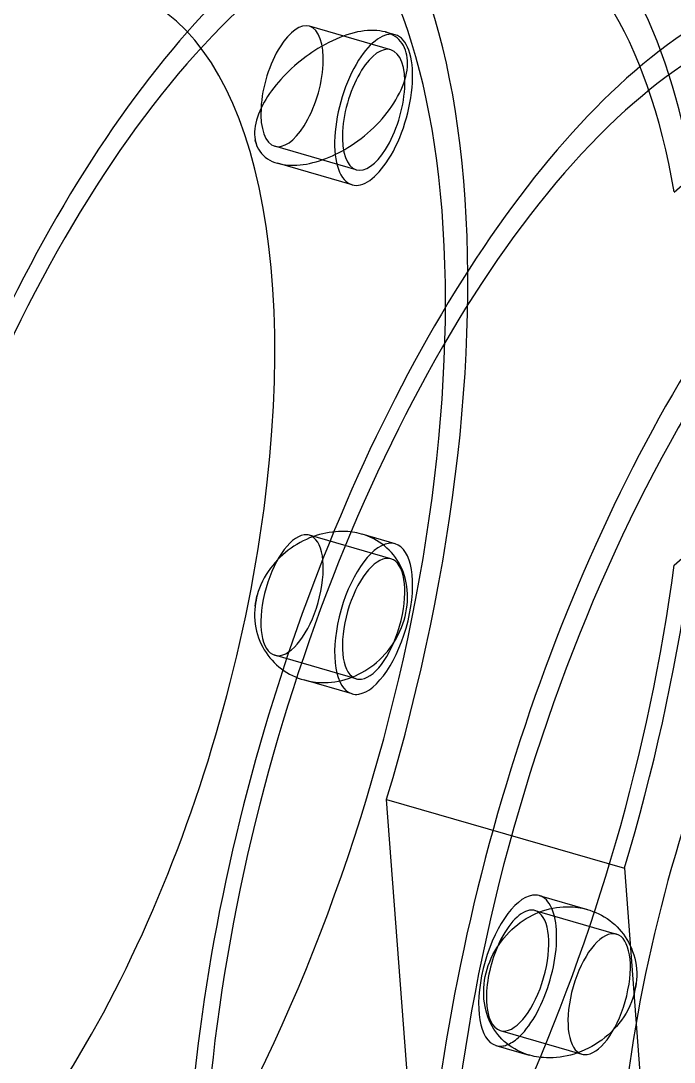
# Model space of a CAD drawing. Header units: millimetres. Extents: x -48 to 306, y -72 to 443.
# Drawn here: x 74.6 to 158.4, y 198.2 to 331.6 of the extents above; entities that cross this region are included whole.
import ezdxf

# ---------------------------------------------------------------- set-up
doc = ezdxf.new("R2010")
doc.units = ezdxf.units.MM
doc.layers.add('MAIN-1', color=7, linetype='Continuous')
doc.layers.add('MAIN-2', color=7, linetype='Continuous')

msp = doc.modelspace()

# ---------------------------------------------------------------- linework, layer by layer
at = {"layer": 'MAIN-1'}
for p, q in [((141.08, 217.38), (141.51, 217.54)), ((141.51, 217.54), (141.95, 217.68)), ((141.95, 217.68), (142.38, 217.79)), ((142.38, 217.79), (142.83, 217.89)), ((142.83, 217.89), (143.27, 217.97)), ((143.27, 217.97), (143.71, 218.02)), ((143.71, 218.02), (144.15, 218.06)), ((144.15, 218.06), (144.58, 218.07)), ((144.58, 218.07), (145.01, 218.07)), ((145.01, 218.07), (145.43, 218.04)), ((145.43, 218.04), (145.74, 218.02)), ((145.74, 218.02), (146.03, 217.98)), ((146.03, 217.98), (146.33, 217.93)), ((146.33, 217.93), (146.62, 217.88)), ((146.62, 217.88), (146.91, 217.81)), ((146.91, 217.81), (147.2, 217.73)), ((147.2, 217.73), (147.58, 217.62)), ((147.58, 217.62), (147.96, 217.48)), ((138.65, 216.05), (139.03, 216.32)), ((139.03, 216.32), (139.42, 216.56)), ((139.42, 216.56), (139.82, 216.79)), ((139.82, 216.79), (140.23, 217.01)), ((140.23, 217.01), (140.65, 217.2)), ((140.65, 217.2), (141.08, 217.38)), ((141.13, 217.4), (150.98, 214.56)), ((147.96, 217.48), (148.33, 217.33)), ((148.33, 217.33), (148.7, 217.16)), ((148.7, 217.16), (149.07, 216.97)), ((149.07, 216.97), (149.42, 216.77)), ((149.42, 216.77), (149.77, 216.55)), ((149.77, 216.55), (150.11, 216.31)), ((150.11, 216.31), (150.43, 216.05)), ((137.21, 214.8), (137.56, 215.15)), ((137.56, 215.15), (137.92, 215.47)), ((137.92, 215.47), (138.28, 215.77)), ((138.28, 215.77), (138.65, 216.05)), ((150.43, 216.05), (150.75, 215.78)), ((150.75, 215.78), (151.05, 215.49)), ((151.05, 215.49), (151.33, 215.19)), ((151.33, 215.19), (151.6, 214.88)), ((151.6, 214.88), (151.86, 214.56)), ((135.93, 213.25), (136.23, 213.66)), ((136.23, 213.66), (136.54, 214.06)), ((136.54, 214.06), (136.87, 214.44)), ((136.87, 214.44), (137.21, 214.8)), ((151.86, 214.56), (152.09, 214.23)), ((152.09, 214.23), (152.31, 213.89)), ((152.31, 213.89), (152.52, 213.53)), ((152.52, 213.53), (152.71, 213.15)), ((135.15, 211.93), (135.39, 212.38)), ((135.39, 212.38), (135.65, 212.82)), ((135.65, 212.82), (135.93, 213.25)), ((152.71, 213.15), (152.89, 212.75)), ((152.89, 212.75), (153.05, 212.34)), ((153.05, 212.34), (153.19, 211.92)), ((134.55, 210.53), (134.73, 211.01)), ((134.73, 211.01), (134.93, 211.47)), ((134.93, 211.47), (135.15, 211.93)), ((153.19, 211.92), (153.31, 211.48)), ((153.31, 211.48), (153.41, 211.04)), ((153.41, 211.04), (153.49, 210.58)), ((134.16, 209.11), (134.27, 209.58)), ((134.27, 209.58), (134.4, 210.06)), ((134.4, 210.06), (134.55, 210.53)), ((153.49, 210.58), (153.54, 210.12)), ((153.54, 210.12), (153.57, 209.65)), ((153.57, 209.65), (153.57, 209.19)), ((134.01, 208.16), (134.08, 208.64)), ((134.08, 208.64), (134.16, 209.11)), ((153.55, 208.72), (153.51, 208.26)), ((153.57, 209.19), (153.55, 208.72)), ((133.96, 207.19), (133.98, 207.67)), ((133.97, 206.71), (133.96, 207.19)), ((133.98, 207.67), (134.01, 208.16)), ((153.23, 206.86), (153.08, 206.37)), ((133.99, 206.23), (133.97, 206.71)), ((134.05, 205.76), (133.99, 206.23)), ((134.13, 205.29), (134.05, 205.76)), ((152.9, 205.87), (152.69, 205.39)), ((153.08, 206.37), (152.9, 205.87)), ((134.23, 204.84), (134.13, 205.29)), ((134.35, 204.39), (134.23, 204.84)), ((134.5, 203.96), (134.35, 204.39)), ((152.2, 204.43), (151.92, 203.98)), ((152.46, 204.9), (152.2, 204.43)), ((152.69, 205.39), (152.46, 204.9)), ((134.66, 203.55), (134.5, 203.96)), ((134.85, 203.14), (134.66, 203.55)), ((135.05, 202.76), (134.85, 203.14)), ((151.3, 203.11), (150.96, 202.71)), ((151.62, 203.54), (151.3, 203.11)), ((151.92, 203.98), (151.62, 203.54)), ((135.27, 202.39), (135.05, 202.76)), ((135.51, 202.04), (135.27, 202.39)), ((135.75, 201.71), (135.51, 202.04)), ((136.02, 201.4), (135.75, 201.71)), ((136.09, 202.2), (146.54, 199.19)), ((150.96, 202.71), (150.61, 202.32)), ((136.3, 201.1), (136.02, 201.4)), ((136.59, 200.82), (136.3, 201.1)), ((136.91, 200.55), (136.59, 200.82)), ((137.24, 200.3), (136.91, 200.55)), ((137.58, 200.06), (137.24, 200.3)), ((137.93, 199.84), (137.58, 200.06)), ((138.3, 199.64), (137.93, 199.84)), ((138.68, 199.46), (138.3, 199.64)), ((139.07, 199.3), (138.68, 199.46)), ((139.47, 199.15), (139.07, 199.3)), ((139.87, 199.03), (139.47, 199.15)), ((140.16, 198.96), (139.87, 199.03)), ((140.44, 198.89), (140.16, 198.96)), ((140.73, 198.84), (140.44, 198.89)), ((144.19, 198.86), (143.75, 198.79)), ((144.64, 198.95), (144.19, 198.86)), ((145.1, 199.06), (144.64, 198.95)), ((145.55, 199.19), (145.1, 199.06)), ((146, 199.34), (145.55, 199.19)), ((141.02, 198.79), (140.73, 198.84)), ((141.31, 198.76), (141.02, 198.79)), ((141.61, 198.73), (141.31, 198.76)), ((142.03, 198.7), (141.61, 198.73)), ((142.45, 198.7), (142.03, 198.7)), ((142.88, 198.71), (142.45, 198.7)), ((143.31, 198.74), (142.88, 198.71)), ((143.75, 198.79), (143.31, 198.74))]:
    msp.add_line(p, q, dxfattribs=at)
for centre, major_axis, start_param, end_param in [((104.88, 239.42), (31.92, 110.58), 0.588003, 2.769994), ((153.28, 225.45), (-31.92, -110.58), -3.14159, -2.55359), ((104.88, 239.42), (30.64, 106.16), 0.588003, 3.141593), ((153.28, 225.45), (-31.92, -110.58), -2.55359, -0.371599), ((183.76, 216.64), (-31.92, -110.58), -2.55359, -0.371599), ((183.76, 216.64), (30.33, 105.05), 0.588003, 3.439114), ((194.7, 213.49), (24.26, 84.04), 0.588003, 3.141593), ((138.31, 209.89), (2.77, 9.61), -0.643503, -0.479414), ((148.76, 206.87), (2.22, 7.69), 0.195304, 3.141599), ((148.76, 206.87), (2.22, 7.69), -2.946289, 0.000007), ((148.76, 206.87), (2.22, 7.69), 0.000007, 0.195304), ((138.31, 209.89), (2.22, 7.69), 1.290939, 3.141599), ((194.22, 213.63), (-24.53, -84.96), -1.383674, -1.367311), ((138.31, 209.89), (2.77, 9.61), -2.804124, -2.49809), ((148.76, 206.87), (2.22, 7.69), -3.141586, -2.946289)]:
    msp.add_ellipse(centre, major_axis=major_axis, ratio=0.433013, start_param=start_param, end_param=end_param, dxfattribs=at)
at = {"layer": 'MAIN-2'}
for p, q in [((122.07, 327.88), (111.62, 330.9)), ((115.96, 329.64), (115.5, 329.46)), ((116.43, 329.8), (115.96, 329.64)), ((116.89, 329.94), (116.43, 329.8)), ((117.34, 330.06), (116.89, 329.94)), ((117.79, 330.17), (117.34, 330.06)), ((118.23, 330.25), (117.79, 330.17)), ((118.66, 330.31), (118.23, 330.25)), ((119.08, 330.36), (118.66, 330.31)), ((119.48, 330.38), (119.08, 330.36)), ((119.87, 330.38), (119.48, 330.38)), ((120.26, 330.36), (119.87, 330.38)), ((120.64, 330.32), (120.26, 330.36)), ((121.01, 330.25), (120.64, 330.32)), ((121.37, 330.17), (121.01, 330.25)), ((121.7, 330.06), (121.37, 330.17)), ((122.63, 329.81), (121.39, 330.16)), ((122.02, 329.93), (121.7, 330.06)), ((122.32, 329.78), (122.02, 329.93)), ((122.6, 329.6), (122.32, 329.78)), ((113.17, 328.31), (112.72, 328.05)), ((113.63, 328.57), (113.17, 328.31)), ((114.09, 328.81), (113.63, 328.57)), ((114.56, 329.04), (114.09, 328.81)), ((115.03, 329.26), (114.56, 329.04)), ((115.5, 329.46), (115.03, 329.26)), ((122.85, 329.41), (122.6, 329.6)), ((123.09, 329.19), (122.85, 329.41)), ((123.31, 328.95), (123.09, 329.19)), ((123.5, 328.7), (123.31, 328.95)), ((123.67, 328.43), (123.5, 328.7)), ((123.82, 328.14), (123.67, 328.43)), ((111.2, 327.02), (110.82, 326.74)), ((111.57, 327.29), (111.2, 327.02)), ((111.95, 327.55), (111.57, 327.29)), ((112.33, 327.8), (111.95, 327.55)), ((112.72, 328.05), (112.33, 327.8)), ((123.94, 327.84), (123.82, 328.14)), ((124.04, 327.52), (123.94, 327.84)), ((124.12, 327.19), (124.04, 327.52)), ((124.17, 326.84), (124.12, 327.19)), ((109.7, 325.82), (109.34, 325.49)), ((110.07, 326.13), (109.7, 325.82)), ((110.45, 326.44), (110.07, 326.13)), ((110.82, 326.74), (110.45, 326.44)), ((124.13, 325.29), (124.18, 325.7)), ((124.19, 326.47), (124.17, 326.84)), ((124.18, 325.7), (124.2, 326.09)), ((124.2, 326.09), (124.19, 326.47)), ((108.29, 324.46), (107.96, 324.1)), ((108.63, 324.81), (108.29, 324.46)), ((108.98, 325.15), (108.63, 324.81)), ((109.34, 325.49), (108.98, 325.15)), ((123.85, 324.03), (123.97, 324.46)), ((123.97, 324.46), (124.06, 324.88)), ((124.06, 324.88), (124.13, 325.29)), ((107.04, 323.01), (106.76, 322.64)), ((107.34, 323.38), (107.04, 323.01)), ((107.64, 323.74), (107.34, 323.38)), ((107.96, 324.1), (107.64, 323.74)), ((123.36, 322.74), (123.54, 323.17)), ((123.54, 323.17), (123.71, 323.6)), ((123.71, 323.6), (123.85, 324.03)), ((106.25, 321.9), (106.02, 321.53)), ((106.5, 322.27), (106.25, 321.9)), ((106.76, 322.64), (106.5, 322.27)), ((122.7, 321.47), (122.93, 321.89)), ((122.93, 321.89), (123.15, 322.31)), ((123.15, 322.31), (123.36, 322.74)), ((105.42, 320.41), (105.25, 320.03)), ((105.61, 320.79), (105.42, 320.41)), ((105.81, 321.17), (105.61, 320.79)), ((106.02, 321.53), (105.81, 321.17)), ((121.9, 320.25), (122.18, 320.66)), ((122.18, 320.66), (122.45, 321.06)), ((122.45, 321.06), (122.7, 321.47)), ((104.95, 319.26), (104.83, 318.87)), ((105.09, 319.64), (104.95, 319.26)), ((105.25, 320.03), (105.09, 319.64)), ((120.59, 318.67), (120.94, 319.06)), ((120.94, 319.06), (121.28, 319.46)), ((121.28, 319.46), (121.59, 319.85)), ((121.59, 319.85), (121.9, 320.25)), ((104.62, 317.75), (104.59, 317.39)), ((104.67, 318.12), (104.62, 317.75)), ((104.74, 318.49), (104.67, 318.12)), ((104.83, 318.87), (104.74, 318.49)), ((119.47, 317.55), (119.86, 317.92)), ((119.86, 317.92), (120.23, 318.29)), ((120.23, 318.29), (120.59, 318.67)), ((104.59, 317.39), (104.59, 317.04)), ((104.59, 317.04), (104.61, 316.7)), ((104.61, 316.7), (104.65, 316.38)), ((117.83, 316.22), (118.25, 316.53)), ((118.25, 316.53), (118.67, 316.86)), ((118.67, 316.86), (119.07, 317.2)), ((119.07, 317.2), (119.47, 317.55)), ((104.93, 315.46), (105.08, 315.16)), ((105.08, 315.16), (105.26, 314.88)), ((117.63, 312.51), (107.18, 315.53)), ((115.76, 314.9), (116.16, 315.12)), ((116.16, 315.12), (116.55, 315.36)), ((116.55, 315.36), (116.98, 315.63)), ((116.98, 315.63), (117.41, 315.92)), ((117.41, 315.92), (117.83, 316.22)), ((105.26, 314.88), (105.47, 314.61)), ((105.47, 314.61), (105.7, 314.37)), ((105.7, 314.37), (105.95, 314.14)), ((105.95, 314.14), (106.23, 313.93)), ((106.23, 313.93), (106.54, 313.75)), ((106.54, 313.75), (106.86, 313.59)), ((112.48, 313.54), (112.9, 313.67)), ((112.9, 313.67), (113.32, 313.81)), ((113.32, 313.81), (113.74, 313.96)), ((113.74, 313.96), (114.16, 314.13)), ((114.16, 314.13), (114.57, 314.31)), ((114.57, 314.31), (114.97, 314.5)), ((114.97, 314.5), (115.37, 314.69)), ((115.37, 314.69), (115.76, 314.9)), ((106.86, 313.59), (107.2, 313.46)), ((107.2, 313.46), (107.55, 313.34)), ((117.08, 310.59), (107.54, 313.34)), ((107.55, 313.34), (107.88, 313.26)), ((107.88, 313.26), (108.21, 313.19)), ((108.21, 313.19), (108.55, 313.14)), ((108.55, 313.14), (108.9, 313.11)), ((108.9, 313.11), (109.27, 313.09)), ((109.27, 313.09), (109.64, 313.09)), ((109.64, 313.09), (110.03, 313.11)), ((110.03, 313.11), (110.42, 313.14)), ((110.42, 313.14), (110.82, 313.19)), ((110.82, 313.19), (111.23, 313.25)), ((111.23, 313.25), (111.64, 313.33)), ((111.64, 313.33), (112.06, 313.43)), ((112.06, 313.43), (112.48, 313.54)), ((158.37, 309.66), (160.13, 311.18)), ((122.07, 262.66), (111.62, 265.68)), ((112.48, 265.63), (112.06, 265.49)), ((112.9, 265.76), (112.48, 265.63)), ((113.32, 265.87), (112.9, 265.76)), ((113.74, 265.96), (113.32, 265.87)), ((114.16, 266.03), (113.74, 265.96)), ((114.57, 266.09), (114.16, 266.03)), ((114.98, 266.13), (114.57, 266.09)), ((115.37, 266.16), (114.98, 266.13)), ((115.76, 266.17), (115.37, 266.16)), ((116.16, 266.16), (115.76, 266.17)), ((116.55, 266.14), (116.16, 266.16)), ((116.84, 266.11), (116.55, 266.14)), ((117.13, 266.07), (116.84, 266.11)), ((117.43, 266.02), (117.13, 266.07)), ((117.72, 265.97), (117.43, 266.02)), ((118, 265.9), (117.72, 265.97)), ((118.29, 265.83), (118, 265.9)), ((118.69, 265.71), (118.29, 265.83)), ((122.63, 264.58), (118.37, 265.81)), ((119.09, 265.57), (118.69, 265.71)), ((109.64, 264.27), (109.27, 264.02)), ((110.03, 264.51), (109.64, 264.27)), ((110.43, 264.74), (110.03, 264.51)), ((110.83, 264.95), (110.43, 264.74)), ((111.23, 265.15), (110.83, 264.95)), ((111.65, 265.33), (111.23, 265.15)), ((112.06, 265.49), (111.65, 265.33)), ((119.48, 265.4), (119.09, 265.57)), ((119.86, 265.22), (119.48, 265.4)), ((120.22, 265.02), (119.86, 265.22)), ((120.58, 264.8), (120.22, 265.02)), ((120.92, 264.56), (120.58, 264.8)), ((121.25, 264.31), (120.92, 264.56)), ((121.56, 264.04), (121.25, 264.31)), ((108.22, 263.18), (107.88, 262.87)), ((108.56, 263.47), (108.22, 263.18)), ((108.91, 263.75), (108.56, 263.47)), ((109.27, 264.02), (108.91, 263.75)), ((121.86, 263.76), (121.56, 264.04)), ((122.14, 263.46), (121.86, 263.76)), ((122.4, 263.15), (122.14, 263.46)), ((122.65, 262.82), (122.4, 263.15)), ((160.13, 263.34), (158.37, 261.82)), ((106.92, 261.82), (106.63, 261.44)), ((107.23, 262.19), (106.92, 261.82)), ((107.55, 262.54), (107.23, 262.19)), ((107.88, 262.87), (107.55, 262.54)), ((122.89, 262.47), (122.65, 262.82)), ((123.11, 262.1), (122.89, 262.47)), ((123.31, 261.72), (123.11, 262.1)), ((123.49, 261.32), (123.31, 261.72)), ((106.08, 260.64), (105.84, 260.21)), ((106.34, 261.05), (106.08, 260.64)), ((106.63, 261.44), (106.34, 261.05)), ((123.66, 260.9), (123.49, 261.32)), ((123.81, 260.47), (123.66, 260.9)), ((123.93, 260.02), (123.81, 260.47)), ((105.22, 258.9), (105.07, 258.45)), ((105.41, 259.34), (105.22, 258.9)), ((105.61, 259.78), (105.41, 259.34)), ((105.84, 260.21), (105.61, 259.78)), ((124.03, 259.57), (123.93, 260.02)), ((124.11, 259.1), (124.03, 259.57)), ((124.16, 258.63), (124.11, 259.1)), ((105.07, 258.45), (104.93, 258)), ((124.19, 258.15), (124.16, 258.63)), ((124.18, 257.19), (124.2, 257.67)), ((124.2, 257.67), (124.19, 258.15)), ((104.65, 256.61), (104.61, 256.14)), ((124, 255.75), (124.08, 256.23)), ((124.08, 256.23), (124.14, 256.71)), ((124.14, 256.71), (124.18, 257.19)), ((104.61, 256.14), (104.59, 255.68)), ((104.59, 255.68), (104.59, 255.21)), ((104.59, 255.21), (104.62, 254.74)), ((123.76, 254.8), (123.89, 255.28)), ((123.89, 255.28), (124, 255.75)), ((104.62, 254.74), (104.67, 254.28)), ((104.67, 254.28), (104.74, 253.83)), ((104.74, 253.83), (104.84, 253.38)), ((123.23, 253.39), (123.43, 253.86)), ((123.43, 253.86), (123.6, 254.33)), ((123.6, 254.33), (123.76, 254.8)), ((104.84, 253.38), (104.96, 252.94)), ((104.96, 252.94), (105.11, 252.52)), ((105.11, 252.52), (105.27, 252.11)), ((122.51, 252.04), (122.77, 252.48)), ((122.77, 252.48), (123.01, 252.93)), ((123.01, 252.93), (123.23, 253.39)), ((105.27, 252.11), (105.44, 251.71)), ((105.44, 251.71), (105.64, 251.34)), ((105.64, 251.34), (105.84, 250.98)), ((105.84, 250.98), (106.06, 250.63)), ((121.62, 250.8), (121.93, 251.2)), ((121.93, 251.2), (122.23, 251.61)), ((122.23, 251.61), (122.51, 252.04)), ((106.06, 250.63), (106.3, 250.3)), ((106.3, 250.3), (106.55, 249.98)), ((106.55, 249.98), (106.83, 249.67)), ((106.83, 249.67), (107.11, 249.37)), ((117.63, 247.28), (107.18, 250.3)), ((120.24, 249.39), (120.6, 249.72)), ((120.6, 249.72), (120.95, 250.06)), ((120.95, 250.06), (121.29, 250.42)), ((121.29, 250.42), (121.62, 250.8)), ((107.11, 249.37), (107.41, 249.08)), ((107.41, 249.08), (107.72, 248.81)), ((107.72, 248.81), (108.05, 248.56)), ((108.05, 248.56), (108.39, 248.32)), ((108.39, 248.32), (108.73, 248.09)), ((118.34, 248.07), (118.74, 248.3)), ((118.74, 248.3), (119.13, 248.55)), ((119.13, 248.55), (119.51, 248.81)), ((119.51, 248.81), (119.88, 249.09)), ((119.88, 249.09), (120.24, 249.39)), ((108.73, 248.09), (109.09, 247.89)), ((109.09, 247.89), (109.46, 247.7)), ((109.46, 247.7), (109.83, 247.53)), ((109.83, 247.53), (110.2, 247.38)), ((110.2, 247.38), (110.58, 247.25)), ((110.58, 247.25), (110.96, 247.13)), ((117.08, 245.36), (110.89, 247.15)), ((110.96, 247.13), (111.25, 247.05)), ((111.25, 247.05), (111.54, 246.99)), ((111.54, 246.99), (111.83, 246.93)), ((111.83, 246.93), (112.12, 246.88)), ((112.12, 246.88), (112.42, 246.85)), ((114.45, 246.84), (114.89, 246.9)), ((114.89, 246.9), (115.33, 246.97)), ((115.33, 246.97), (115.77, 247.07)), ((115.77, 247.07), (116.21, 247.19)), ((116.21, 247.19), (116.65, 247.32)), ((116.65, 247.32), (117.08, 247.48)), ((117.08, 247.48), (117.51, 247.66)), ((117.51, 247.66), (117.92, 247.86)), ((117.92, 247.86), (118.34, 248.07)), ((112.42, 246.85), (112.72, 246.82)), ((112.72, 246.82), (113.15, 246.8)), ((113.15, 246.8), (113.58, 246.79)), ((113.58, 246.79), (114.01, 246.81)), ((114.01, 246.81), (114.45, 246.84)), ((121.52, 231.83), (152.01, 223.03)), ((131.94, 93.89), (121.52, 231.83)), ((152.01, 223.03), (157.45, 150.98)), ((141.08, 219.5), (147.27, 217.71)), ((140.53, 217.58), (141.13, 217.4)), ((149.87, 201.62), (149.49, 201.3)), ((150.24, 201.96), (149.87, 201.62)), ((150.61, 202.32), (150.24, 201.96)), ((135.53, 200.28), (139.79, 199.05)), ((148.26, 200.43), (147.82, 200.17)), ((148.68, 200.7), (148.26, 200.43)), ((149.09, 200.99), (148.68, 200.7)), ((149.49, 201.3), (149.09, 200.99)), ((146.47, 199.52), (146, 199.34)), ((146.92, 199.72), (146.47, 199.52)), ((147.38, 199.93), (146.92, 199.72)), ((147.82, 200.17), (147.38, 199.93))]:
    msp.add_line(p, q, dxfattribs=at)
for centre, major_axis, start_param, end_param in [((74.39, 248.22), (-30.33, -105.05), 0.588003, 3.729595), ((74.39, 248.22), (31.92, 110.58), -1.593989, 0.000003), ((104.88, 239.42), (30.64, 106.16), -0.730113, -0.000008), ((104.88, 239.42), (31.92, 110.58), -1.593989, -0.283794), ((63.46, 251.37), (-24.26, -84.04), -3.141592, -2.55359), ((63.46, 251.37), (-24.26, -84.04), 0.588003, 3.141593), ((153.28, 225.45), (30.64, 106.16), -0.000008, 0.588003), ((109.4, 323.21), (-2.22, -7.69), -3.141586, -2.160891), ((109.4, 323.21), (-2.22, -7.69), 0.980702, 3.141599), ((119.85, 320.2), (-2.77, -9.61), -3.141586, -2.160891), ((119.85, 320.2), (-2.77, -9.61), 0.980702, 3.141599), ((109.4, 323.21), (-2.22, -7.69), -2.160891, 0.000007), ((119.85, 320.2), (-2.22, -7.69), -3.141586, -2.160891), ((119.85, 320.2), (-2.22, -7.69), 0.980702, 3.141599), ((119.85, 320.2), (-2.77, -9.61), -2.160891, 0.000007), ((119.85, 320.2), (-2.22, -7.69), -2.160891, 0.000007), ((153.28, 225.45), (30.64, 106.16), 0.588003, 3.141593), ((109.4, 323.21), (-2.22, -7.69), 0.000007, 0.980702), ((63.94, 251.23), (24.53, 84.96), -0.598276, -0.581913), ((109.4, 323.21), (-2.77, -9.61), -0.6625, -0.517689), ((119.85, 320.2), (-2.22, -7.69), 0.000007, 0.980702), ((119.85, 320.2), (-2.77, -9.61), 0.000007, 0.980702), ((109.4, 257.99), (-2.22, -7.69), -2.946289, 0.000007), ((109.4, 257.99), (-2.22, -7.69), 0.195304, 3.141599), ((109.4, 257.99), (-2.22, -7.69), -3.141586, -2.946289), ((119.85, 254.97), (-2.77, -9.61), -2.946289, 0.000007), ((119.85, 254.97), (-2.77, -9.61), 0.195304, 3.141599), ((119.85, 254.97), (-2.77, -9.61), -3.141586, -2.946289), ((104.88, 239.42), (30.64, 106.16), -2.55359, -1.235474), ((119.85, 254.97), (-2.22, -7.69), -2.946289, 0.000007), ((119.85, 254.97), (-2.22, -7.69), 0.195304, 3.141599), ((119.85, 254.97), (-2.22, -7.69), -3.141586, -2.946289), ((63.94, 251.23), (24.53, 84.96), -1.383674, -1.367311), ((109.4, 257.99), (-2.77, -9.61), -1.447898, -1.303087), ((109.4, 257.99), (-2.22, -7.69), 0.000007, 0.195304), ((119.85, 254.97), (-2.22, -7.69), 0.000007, 0.195304), ((153.28, 225.45), (30.64, 106.16), -2.55359, -1.235474), ((119.85, 254.97), (-2.77, -9.61), 0.000007, 0.195304), ((138.31, 209.89), (2.77, 9.61), 0.195304, 3.141599), ((138.31, 209.89), (2.77, 9.61), 0.000007, 0.195304), ((138.31, 209.89), (2.77, 9.61), -0.479414, 0.000007), ((138.31, 209.89), (2.22, 7.69), 0.195304, 1.290939), ((138.31, 209.89), (2.22, 7.69), -2.946289, 0.000007), ((138.31, 209.89), (2.22, 7.69), 0.000007, 0.195304), ((138.31, 209.89), (2.77, 9.61), -2.49809, -0.643503), ((148.76, 206.87), (2.77, 9.61), -1.447898, -1.303087), ((138.31, 209.89), (2.22, 7.69), -3.141586, -2.946289), ((138.31, 209.89), (2.77, 9.61), -3.141586, -2.946289), ((138.31, 209.89), (2.77, 9.61), -2.946289, -2.804124)]:
    msp.add_ellipse(centre, major_axis=major_axis, ratio=0.433013, start_param=start_param, end_param=end_param, dxfattribs=at)

doc.saveas('drawing.dxf')
